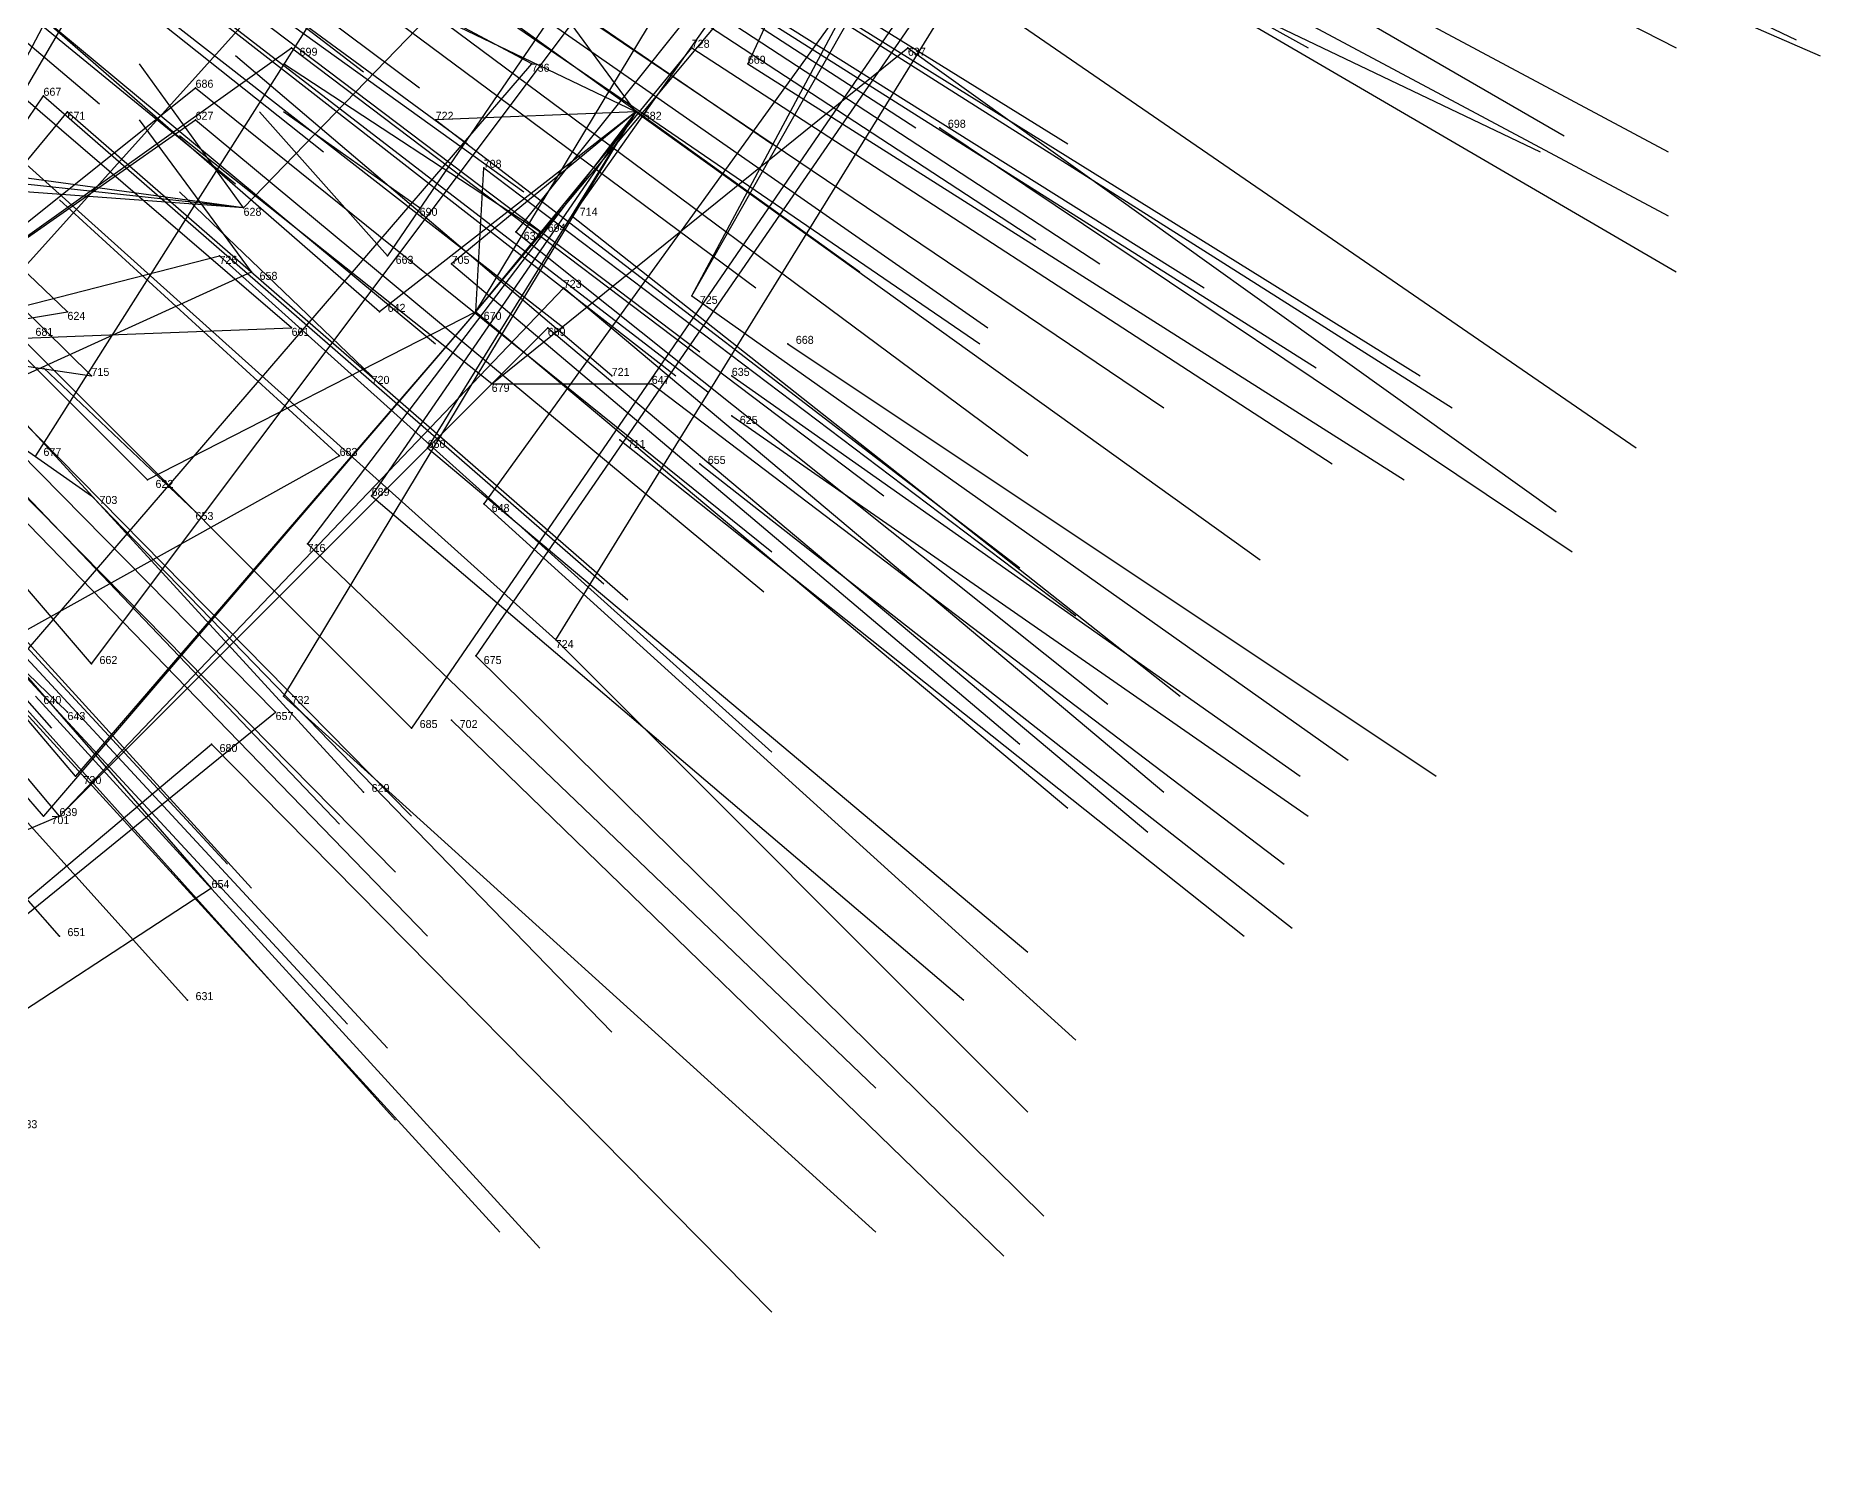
# Model space of a CAD drawing. Extents: x -0.5 to 0.59, y -0.5 to 0.58.
# Drawn here: x 0.304 to 0.527, y -0.438 to -0.2595 of the extents above; entities that cross this region are included whole.
import ezdxf

# ---------------------------------------------------------------- set-up
doc = ezdxf.new("R2010")
doc.units = 0
for name, color, linetype in [('Clients', 3, 'CONTINUOUS'), ('Facilities', 3, 'CONTINUOUS'), ('Facilities_lines', 3, 'CONTINUOUS'), ('Normals', 1, 'CONTINUOUS'), ('Source_points', 5, 'CONTINUOUS'), ('Text', 3, 'CONTINUOUS')]:
    doc.layers.add(name, color=color, linetype=linetype)

msp = doc.modelspace()

# ---------------------------------------------------------------- linework, layer by layer
at = {"layer": 'Clients', "color": 5}
for p in [(0.336, -0.261, -1.064), (0.366, -0.263, -1.25), (0.386, -0.261, -1.163), (0.393, -0.263, -1.181), (0.413, -0.261, -1.221), (0.305, -0.267, -1.012), (0.324, -0.266, -1.046), (0.308, -0.269, -1.022), (0.324, -0.27, -1.054), (0.354, -0.27, -1.112), (0.36, -0.276, -1.132), (0.371, -0.282, -1.166), (0.364, -0.284, -1.155), (0.327, -0.287, -1.087), (0.348, -0.287, -1.25), (0.331, -0.289, -1.25), (0.356, -0.288, -1.144), (0.37, -0.291, -1.176), (0.308, -0.294, -1.065), (0.347, -0.294, -1.137), (0.336, -0.296, -1.119), (0.368, -0.296, -1.181), (0.311, -0.302, -1.083), (0.381, -0.303, -1.216), (0.353, -0.311, -1.175), (0.318, -0.315, -1.12), (0.311, -0.317, -1.111), (0.346, -0.317, -1.172), (0.36, -0.318, -1.201), (0.338, -0.323, -1.169), (0.359, -0.337, -1.232), (0.335, -0.342, -1.197), (0.334, -0.344, -1.199), (0.351, -0.346, -1.232), (0.326, -0.348, -1.193), (0.309, -0.352, -1.172), (0.305, -0.357, -1.175)]:
    msp.add_point(p, dxfattribs=at)
at = {"layer": 'Facilities', "color": 3}
for p in [(0.379, -0.269, -1.163), (0.417, -0.271, -1.244), (0.33, -0.281, -1.25), (0.352, -0.281, -1.25), (0.367, -0.284, -1.25), (0.386, -0.292, -1.211), (0.359, -0.294, -1.161), (0.398, -0.298, -1.244), (0.346, -0.302, -1.25), (0.361, -0.303, -1.25), (0.376, -0.302, -1.25), (0.391, -0.302, -1.25), (0.391, -0.307, -1.243), (0.342, -0.312, -1.25), (0.377, -0.31, -1.221), (0.387, -0.313, -1.245), (0.324, -0.319, -1.25), (0.369, -0.335, -1.25), (0.311, -0.338, -1.25), (0.308, -0.344, -1.25), (0.356, -0.345, -1.25), (0.345, -0.354, -1.236), (0.307, -0.357, -1.176), (0.326, -0.366, -1.25), (0.307, -0.372, -1.206), (0.323, -0.38, -1.246)]:
    msp.add_point(p, dxfattribs=at)
at = {"layer": 'Facilities_lines', "color": 3}
for p, q in [((0.43, -0.167, -1.25), (0.348, -0.287, -1.25)), ((0.386, -0.292, -1.211), (0.448, -0.183, -1.211)), ((0.369, -0.335, -1.25), (0.461, -0.186, -1.244)), ((0.386, -0.292, -1.211), (0.439, -0.193, -1.199)), ((0.425, -0.194, -1.167), (0.393, -0.263, -1.181)), ((0.368, -0.211, -1.25), (0.304, -0.312, -1.25)), ((0.441, -0.218, -1.23), (0.359, -0.337, -1.232)), ((0.33, -0.281, -1.25), (0.389, -0.22, -1.25)), ((0.33, -0.281, -1.25), (0.388, -0.221, -1.25)), ((0.412, -0.224, -1.172), (0.364, -0.284, -1.155)), ((0.412, -0.224, -1.172), (0.371, -0.282, -1.166)), ((0.311, -0.338, -1.25), (0.395, -0.226, -1.25)), ((0.42, -0.235, -1.203), (0.36, -0.318, -1.201)), ((0.348, -0.238, -1.25), (0.294, -0.298, -1.25)), ((0.284, -0.298, -1.029), (0.313, -0.243, -0.991)), ((0.423, -0.241, -1.25), (0.351, -0.346, -1.232)), ((0.284, -0.298, -1.029), (0.314, -0.247, -0.999)), ((0.359, -0.294, -1.161), (0.385, -0.251, -1.15)), ((0.359, -0.294, -1.161), (0.395, -0.251, -1.169)), ((0.379, -0.269, -1.163), (0.368, -0.254, -1.119)), ((0.379, -0.269, -1.163), (0.354, -0.257, -1.093)), ((0.261, -0.385, -1.25), (0.366, -0.263, -1.25)), ((0.284, -0.298, -1.029), (0.336, -0.261, -1.064)), ((0.359, -0.294, -1.161), (0.386, -0.261, -1.163)), ((0.361, -0.303, -1.25), (0.413, -0.261, -1.221)), ((0.284, -0.298, -1.029), (0.324, -0.266, -1.046)), ((0.284, -0.298, -1.029), (0.305, -0.267, -1.012)), ((0.284, -0.298, -1.029), (0.308, -0.269, -1.022)), ((0.379, -0.269, -1.163), (0.335, -0.342, -1.197)), ((0.379, -0.269, -1.163), (0.338, -0.323, -1.169)), ((0.379, -0.269, -1.163), (0.346, -0.317, -1.172)), ((0.379, -0.269, -1.163), (0.347, -0.294, -1.137)), ((0.379, -0.269, -1.163), (0.353, -0.311, -1.175)), ((0.379, -0.269, -1.163), (0.354, -0.27, -1.112)), ((0.379, -0.269, -1.163), (0.356, -0.288, -1.144)), ((0.284, -0.298, -1.029), (0.324, -0.27, -1.054)), ((0.33, -0.281, -1.25), (0.279, -0.274, -1.25)), ((0.33, -0.281, -1.25), (0.284, -0.276, -1.25)), ((0.359, -0.294, -1.161), (0.36, -0.276, -1.132)), ((0.33, -0.281, -1.25), (0.275, -0.277, -1.25)), ((0.284, -0.298, -1.029), (0.327, -0.287, -1.087)), ((0.208, -0.345, -1.25), (0.331, -0.289, -1.25)), ((0.307, -0.357, -1.176), (0.37, -0.291, -1.176)), ((0.284, -0.298, -1.029), (0.308, -0.294, -1.065)), ((0.359, -0.294, -1.161), (0.305, -0.357, -1.175)), ((0.359, -0.294, -1.161), (0.309, -0.352, -1.172)), ((0.359, -0.294, -1.161), (0.318, -0.315, -1.12)), ((0.284, -0.298, -1.029), (0.336, -0.296, -1.119)), ((0.307, -0.357, -1.176), (0.368, -0.296, -1.181)), ((0.284, -0.298, -1.029), (0.311, -0.317, -1.111)), ((0.284, -0.298, -1.029), (0.311, -0.302, -1.083)), ((0.361, -0.303, -1.25), (0.381, -0.303, -1.216)), ((0.342, -0.312, -1.25), (0.252, -0.362, -1.25)), ((0.238, -0.422, -1.21), (0.334, -0.344, -1.199)), ((0.238, -0.422, -1.21), (0.326, -0.348, -1.193)), ((0.307, -0.357, -1.176), (0.26, -0.377, -1.145)), ((0.326, -0.366, -1.25), (0.216, -0.438, -1.222))]:
    msp.add_line(p, q, dxfattribs=at)
at = {"layer": 'Normals', "color": 1}
for p, q in [((0.241, -0.208, -0.796), (0.312, -0.268, -0.759)), ((0.272, -0.208, -0.855), (0.345, -0.264, -0.817)), ((0.277, -0.21, -0.869), (0.352, -0.266, -0.832)), ((0.267, -0.216, -0.86), (0.34, -0.274, -0.823)), ((0.382, -0.216, -1.097), (0.463, -0.261, -1.06)), ((0.421, -0.216, -1.184), (0.509, -0.261, -1.17)), ((0.283, -0.218, -0.894), (0.358, -0.273, -0.857)), ((0.434, -0.217, -1.213), (0.524, -0.26, -1.216)), ((0.257, -0.219, -0.844), (0.329, -0.278, -0.807)), ((0.32, -0.221, -0.971), (0.396, -0.273, -0.934)), ((0.337, -0.221, -1.006), (0.414, -0.271, -0.969)), ((0.29, -0.225, -0.917), (0.365, -0.279, -0.881)), ((0.354, -0.224, -1.047), (0.433, -0.273, -1.011)), ((0.412, -0.224, -1.172), (0.495, -0.272, -1.144)), ((0.442, -0.225, -1.238), (0.527, -0.262, -1.273)), ((0.42, -0.227, -1.192), (0.508, -0.274, -1.188)), ((0.308, -0.294, -1.065), (0.241, -0.23, -1.102)), ((0.347, -0.294, -1.137), (0.277, -0.233, -1.174)), ((0.351, -0.234, -1.056), (0.429, -0.285, -1.019)), ((0.336, -0.296, -1.119), (0.265, -0.235, -1.156)), ((0.32, -0.236, -0.993), (0.394, -0.291, -0.956)), ((0.332, -0.235, -1.017), (0.407, -0.289, -0.98)), ((0.42, -0.235, -1.203), (0.508, -0.282, -1.203)), ((0.311, -0.302, -1.083), (0.245, -0.237, -1.12)), ((0.359, -0.237, -1.076), (0.437, -0.288, -1.039)), ((0.283, -0.239, -0.925), (0.354, -0.298, -0.888)), ((0.297, -0.239, -0.952), (0.37, -0.296, -0.915)), ((0.425, -0.24, -1.219), (0.509, -0.289, -1.242)), ((0.313, -0.243, -0.991), (0.387, -0.299, -0.954)), ((0.347, -0.243, -1.058), (0.423, -0.296, -1.021)), ((0.372, -0.242, -1.109), (0.45, -0.291, -1.072)), ((0.423, -0.241, -1.25), (0.492, -0.274, -1.315)), ((0.311, -0.245, -0.99), (0.384, -0.302, -0.952)), ((0.314, -0.247, -0.999), (0.388, -0.304, -0.962)), ((0.346, -0.246, -1.06), (0.422, -0.298, -1.023)), ((0.366, -0.263, -1.25), (0.338, -0.248, -1.155)), ((0.318, -0.315, -1.12), (0.253, -0.25, -1.157)), ((0.385, -0.251, -1.15), (0.464, -0.301, -1.113)), ((0.395, -0.251, -1.169), (0.477, -0.302, -1.145)), ((0.368, -0.254, -1.119), (0.445, -0.306, -1.081)), ((0.399, -0.254, -1.183), (0.481, -0.306, -1.16)), ((0.424, -0.256, -1.238), (0.504, -0.311, -1.26)), ((0.354, -0.257, -1.093), (0.428, -0.312, -1.055)), ((0.33, -0.281, -1.25), (0.317, -0.263, -1.153)), ((0.376, -0.302, -1.25), (0.329, -0.262, -1.171)), ((0.367, -0.284, -1.25), (0.335, -0.263, -1.158)), ((0.336, -0.261, -1.064), (0.41, -0.317, -1.027)), ((0.386, -0.261, -1.163), (0.466, -0.313, -1.135)), ((0.393, -0.263, -1.181), (0.475, -0.315, -1.16)), ((0.413, -0.261, -1.221), (0.494, -0.319, -1.231)), ((0.305, -0.267, -1.012), (0.375, -0.328, -0.975)), ((0.324, -0.266, -1.046), (0.396, -0.324, -1.009)), ((0.308, -0.269, -1.022), (0.378, -0.33, -0.985)), ((0.348, -0.287, -1.25), (0.332, -0.269, -1.153)), ((0.352, -0.281, -1.25), (0.335, -0.269, -1.152)), ((0.379, -0.269, -1.163), (0.457, -0.325, -1.133)), ((0.331, -0.289, -1.25), (0.317, -0.27, -1.153)), ((0.361, -0.303, -1.25), (0.322, -0.272, -1.163)), ((0.324, -0.27, -1.054), (0.395, -0.329, -1.016)), ((0.354, -0.27, -1.112), (0.427, -0.326, -1.074)), ((0.417, -0.271, -1.244), (0.496, -0.324, -1.275)), ((0.334, -0.344, -1.199), (0.264, -0.273, -1.204)), ((0.3, -0.273, -1.014), (0.369, -0.335, -0.976)), ((0.351, -0.346, -1.232), (0.281, -0.276, -1.219)), ((0.36, -0.276, -1.132), (0.434, -0.332, -1.095)), ((0.245, -0.277, -0.923), (0.306, -0.346, -0.885)), ((0.309, -0.352, -1.172), (0.246, -0.278, -1.194)), ((0.342, -0.312, -1.25), (0.307, -0.28, -1.162)), ((0.346, -0.302, -1.25), (0.322, -0.279, -1.156)), ((0.305, -0.357, -1.175), (0.241, -0.283, -1.196)), ((0.307, -0.357, -1.176), (0.244, -0.282, -1.198)), ((0.345, -0.354, -1.236), (0.278, -0.281, -1.22)), ((0.371, -0.282, -1.166), (0.447, -0.342, -1.142)), ((0.364, -0.284, -1.155), (0.438, -0.343, -1.123)), ((0.327, -0.287, -1.087), (0.396, -0.349, -1.05)), ((0.356, -0.288, -1.144), (0.427, -0.348, -1.107)), ((0.278, -0.291, -1.008), (0.342, -0.358, -0.969)), ((0.286, -0.291, -1.02), (0.351, -0.357, -0.982)), ((0.37, -0.291, -1.176), (0.445, -0.354, -1.158)), ((0.386, -0.292, -1.211), (0.468, -0.35, -1.206)), ((0.359, -0.294, -1.161), (0.433, -0.356, -1.134)), ((0.265, -0.295, -0.991), (0.328, -0.363, -0.954)), ((0.326, -0.366, -1.25), (0.265, -0.296, -1.213)), ((0.368, -0.296, -1.181), (0.443, -0.359, -1.162)), ((0.307, -0.372, -1.206), (0.241, -0.297, -1.209)), ((0.269, -0.298, -1.003), (0.331, -0.366, -0.965)), ((0.284, -0.298, -1.029), (0.349, -0.364, -0.991)), ((0.398, -0.298, -1.244), (0.479, -0.352, -1.27)), ((0.324, -0.319, -1.25), (0.305, -0.301, -1.154)), ((0.381, -0.303, -1.216), (0.46, -0.363, -1.217)), ((0.391, -0.302, -1.25), (0.462, -0.352, -1.299)), ((0.288, -0.305, -1.05), (0.353, -0.372, -1.013)), ((0.391, -0.307, -1.243), (0.463, -0.357, -1.292)), ((0.323, -0.38, -1.246), (0.259, -0.309, -1.216)), ((0.311, -0.338, -1.25), (0.287, -0.31, -1.157)), ((0.353, -0.311, -1.175), (0.428, -0.374, -1.155)), ((0.377, -0.31, -1.221), (0.455, -0.372, -1.231)), ((0.387, -0.313, -1.245), (0.461, -0.371, -1.279)), ((0.28, -0.315, -1.054), (0.343, -0.383, -1.016)), ((0.308, -0.344, -1.25), (0.28, -0.317, -1.158)), ((0.285, -0.318, -1.067), (0.348, -0.386, -1.03)), ((0.311, -0.317, -1.111), (0.376, -0.384, -1.074)), ((0.346, -0.317, -1.172), (0.42, -0.38, -1.15)), ((0.36, -0.318, -1.201), (0.434, -0.385, -1.194)), ((0.338, -0.323, -1.169), (0.409, -0.391, -1.149)), ((0.287, -0.326, -1.086), (0.349, -0.395, -1.049)), ((0.369, -0.335, -1.25), (0.428, -0.394, -1.304)), ((0.359, -0.337, -1.232), (0.43, -0.407, -1.245)), ((0.299, -0.34, -1.133), (0.362, -0.409, -1.097)), ((0.304, -0.342, -1.145), (0.367, -0.411, -1.108)), ((0.335, -0.342, -1.197), (0.409, -0.409, -1.188)), ((0.356, -0.345, -1.25), (0.425, -0.412, -1.277)), ((0.326, -0.348, -1.193), (0.396, -0.419, -1.185))]:
    msp.add_line(p, q, dxfattribs=at)
at = {"layer": 'Source_points', "color": 5}
for p in [(0.336, -0.261, -1.064), (0.366, -0.263, -1.25), (0.386, -0.261, -1.163), (0.393, -0.263, -1.181), (0.413, -0.261, -1.221), (0.305, -0.267, -1.012), (0.324, -0.266, -1.046), (0.308, -0.269, -1.022), (0.379, -0.269, -1.163), (0.324, -0.27, -1.054), (0.354, -0.27, -1.112), (0.417, -0.271, -1.244), (0.36, -0.276, -1.132), (0.33, -0.281, -1.25), (0.352, -0.281, -1.25), (0.371, -0.282, -1.166), (0.364, -0.284, -1.155), (0.367, -0.284, -1.25), (0.327, -0.287, -1.087), (0.348, -0.287, -1.25), (0.331, -0.289, -1.25), (0.356, -0.288, -1.144), (0.37, -0.291, -1.176), (0.386, -0.292, -1.211), (0.308, -0.294, -1.065), (0.347, -0.294, -1.137), (0.359, -0.294, -1.161), (0.336, -0.296, -1.119), (0.368, -0.296, -1.181), (0.398, -0.298, -1.244), (0.311, -0.302, -1.083), (0.346, -0.302, -1.25), (0.361, -0.303, -1.25), (0.376, -0.302, -1.25), (0.381, -0.303, -1.216), (0.391, -0.302, -1.25), (0.391, -0.307, -1.243), (0.342, -0.312, -1.25), (0.353, -0.311, -1.175), (0.377, -0.31, -1.221), (0.387, -0.313, -1.245), (0.318, -0.315, -1.12), (0.311, -0.317, -1.111), (0.346, -0.317, -1.172), (0.36, -0.318, -1.201), (0.324, -0.319, -1.25), (0.338, -0.323, -1.169), (0.369, -0.335, -1.25), (0.311, -0.338, -1.25), (0.359, -0.337, -1.232), (0.335, -0.342, -1.197), (0.308, -0.344, -1.25), (0.334, -0.344, -1.199), (0.356, -0.345, -1.25), (0.351, -0.346, -1.232), (0.326, -0.348, -1.193), (0.309, -0.352, -1.172), (0.345, -0.354, -1.236), (0.305, -0.357, -1.175), (0.307, -0.357, -1.176), (0.326, -0.366, -1.25), (0.307, -0.372, -1.206), (0.323, -0.38, -1.246)]:
    msp.add_point(p, dxfattribs=at)

# ---------------------------------------------------------------- texts
at = {"layer": 'Text', "color": 3}
for s, p in [('728', (0.386, -0.261, -1.163)), ('699', (0.337, -0.262, -1.064)), ('736', (0.366, -0.264, -1.25)), ('669', (0.393, -0.263, -1.181)), ('637', (0.413, -0.262, -1.221)), ('686', (0.324, -0.266, -1.046)), ('667', (0.305, -0.267, -1.012)), ('671', (0.308, -0.27, -1.022)), ('627', (0.324, -0.27, -1.054)), ('722', (0.354, -0.27, -1.112)), ('682', (0.38, -0.27, -1.163)), ('698', (0.418, -0.271, -1.244)), ('708', (0.36, -0.276, -1.132)), ('628', (0.33, -0.282, -1.25)), ('690', (0.352, -0.282, -1.25)), ('694', (0.368, -0.284, -1.25)), ('714', (0.372, -0.282, -1.166)), ('634', (0.365, -0.285, -1.155)), ('726', (0.327, -0.288, -1.087)), ('663', (0.349, -0.288, -1.25)), ('705', (0.356, -0.288, -1.144)), ('658', (0.332, -0.29, -1.25)), ('723', (0.37, -0.291, -1.176)), ('725', (0.387, -0.293, -1.211)), ('624', (0.308, -0.295, -1.065)), ('642', (0.348, -0.294, -1.137)), ('670', (0.36, -0.295, -1.161)), ('681', (0.304, -0.297, -1.062)), ('661', (0.336, -0.297, -1.119)), ('659', (0.368, -0.297, -1.181)), ('668', (0.399, -0.298, -1.244)), ('715', (0.311, -0.302, -1.083)), ('721', (0.376, -0.302, -1.25)), ('635', (0.391, -0.302, -1.25)), ('720', (0.346, -0.303, -1.25)), ('679', (0.361, -0.304, -1.25)), ('647', (0.381, -0.303, -1.216)), ('625', (0.392, -0.308, -1.243)), ('677', (0.305, -0.312, -1.25)), ('683', (0.342, -0.312, -1.25)), ('650', (0.353, -0.311, -1.175)), ('711', (0.378, -0.311, -1.221)), ('655', (0.388, -0.313, -1.245)), ('622', (0.319, -0.316, -1.12)), ('689', (0.346, -0.317, -1.172)), ('703', (0.312, -0.318, -1.111)), ('648', (0.361, -0.319, -1.201)), ('653', (0.324, -0.32, -1.25)), ('716', (0.338, -0.324, -1.169)), ('724', (0.369, -0.336, -1.25)), ('662', (0.312, -0.338, -1.25)), ('675', (0.36, -0.338, -1.232)), ('640', (0.305, -0.343, -1.145)), ('732', (0.336, -0.343, -1.197)), ('643', (0.308, -0.345, -1.25)), ('657', (0.334, -0.345, -1.199)), ('685', (0.352, -0.346, -1.232)), ('702', (0.357, -0.346, -1.25)), ('680', (0.327, -0.349, -1.193)), ('730', (0.31, -0.353, -1.172)), ('629', (0.346, -0.354, -1.236)), ('639', (0.307, -0.357, -1.176)), ('701', (0.306, -0.358, -1.175)), ('654', (0.326, -0.366, -1.25)), ('651', (0.308, -0.372, -1.206)), ('631', (0.324, -0.38, -1.246)), ('633', (0.302, -0.396, -1.25))]:
    msp.add_text(s, height=0.001, dxfattribs=at).set_placement(p)

doc.saveas('drawing.dxf')
